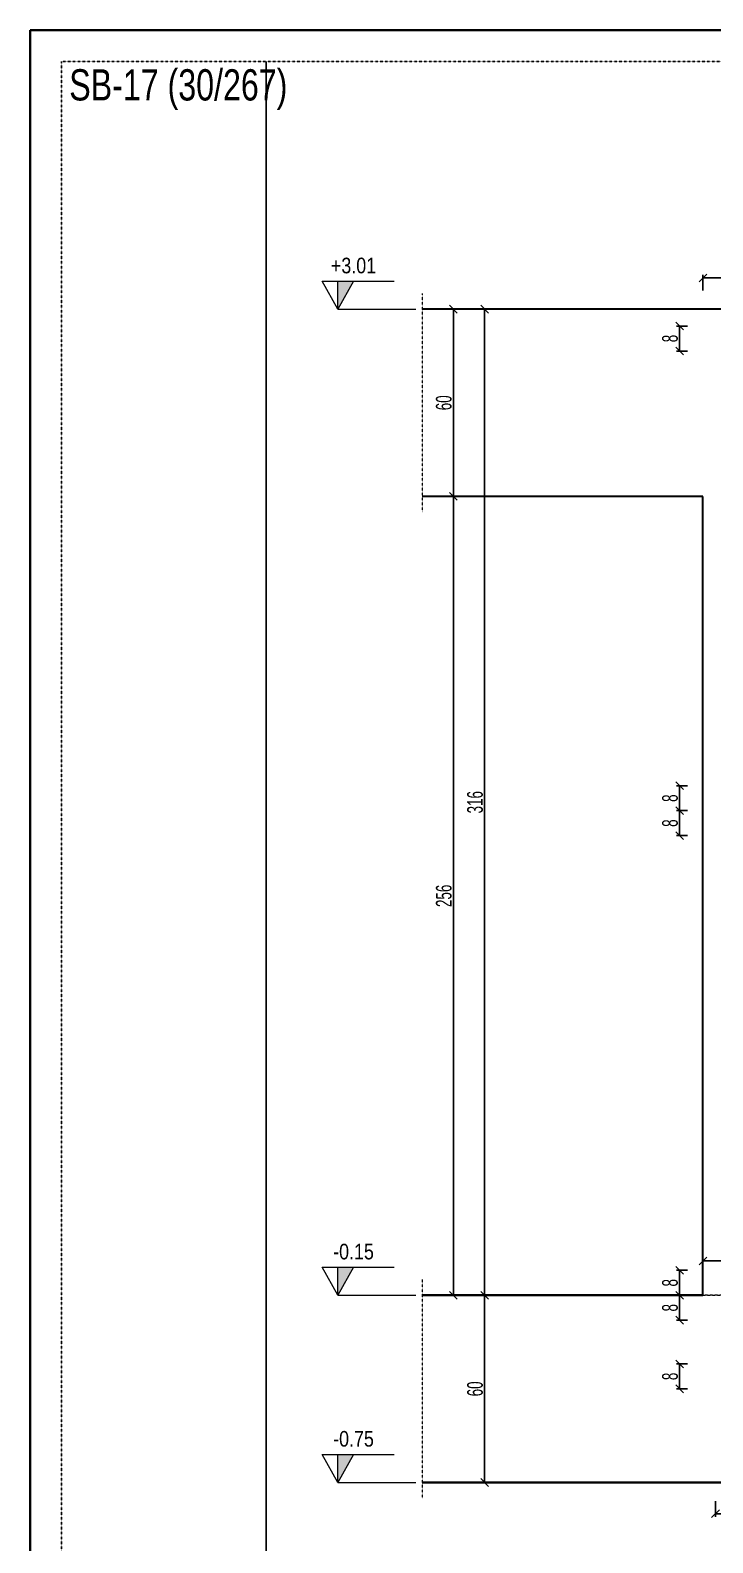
# Model space of a CAD drawing. Header units: millimetres. Extents: x -267 to 94375, y 6431 to 10838.
# Drawn here: x 53847 to 54284, y 7149 to 8119 of the extents above; entities that cross this region are included whole.
import ezdxf
from ezdxf.enums import TextEntityAlignment as Align

# ---------------------------------------------------------------- set-up
doc = ezdxf.new("R2010")
doc.units = ezdxf.units.MM
doc.header["$LTSCALE"] = 0.0001
doc.linetypes.add('DASHED', pattern=[19.05, 12.7, -6.35])
for name, color, linetype, lineweight in [('DETAY ANTET (BEYKENT)', 5, 'Continuous', 40), ('KESIT GORUNUS (BEYKENT)', 253, 'DASHED', 20), ('KESIT SINIRI (BEYKENT)', 241, 'DASHED', 20), ('KIRIS (BEYKENT)', 2, 'Continuous', 30), ('KOLON ISMI (BEYKENT)', 91, 'Continuous', 20), ('KOT CIZGI (BEYKENT)', 120, 'Continuous', 20), ('KOT YAZI (BEYKENT)', 7, 'Continuous', 20), ('OLCU (BEYKENT)', 14, 'Continuous', 20), ('PERDE (BEYKENT)', 6, 'Continuous', 30), ('TEMEL (BEYKENT)', 2, 'Continuous', 35)]:
    doc.layers.add(name, color=color, linetype=linetype, lineweight=lineweight)
doc.styles.add('KLNOLC-25', font='bahnschrift light condensed', dxfattribs={"width": 0.75, "height": 10})
doc.styles.add('KOT (BEYKENT)', font='')
doc.styles.add('YAZI (BEYKENT)', font='')
doc.styles.get('KOT (BEYKENT)').set_extended_font_data('Bahnschrift Light Condensed')
doc.styles.get('YAZI (BEYKENT)').set_extended_font_data('Bahnschrift Light Condensed')
doc.dimstyles.new('KLNOLC-25', dxfattribs={"dimtxt": 10, "dimasz": 5, "dimexe": 2, "dimexo": 2, "dimgap": 1, "dimtad": 1, "dimdec": 1, "dimlfac": 0.5, "dimrnd": 0.5, "dimzin": 12, "dimdsep": 46, "dimtxsty": 'KLNOLC-25', "dimblk": 'OBLIQUE', "dimblk1": 'OBLIQUE', "dimblk2": 'OBLIQUE', "dimcen": 0, "dimclrt": 7, "dimadec": 0, "dimazin": 0, "dimtfac": 1, "dimtdec": 4, "dimtix": 1, "dimtmove": 2, "dimatfit": 3, "dimfxl": 1, "dimtzin": 0, "dimarcsym": 0})

# ---------------------------------------------------------------- blocks, each defined once
blk = doc.blocks.new('_Oblique')
at = {"color": 0, "linetype": 'ByBlock', "lineweight": -2}
blk.add_line((-0.5, -0.5), (0.5, 0.5), dxfattribs=at)
blk = doc.blocks.new('*D929')
at = {"layer": 'DEFPOINTS', "color": 0, "lineweight": -3, "transparency": 16777216}
for p in [(54097.8, 7307.86), (54097.8, 7187.86), (54137.8, 7187.86)]:
    blk.add_point(p, dxfattribs=at)
at = {"layer": 'OLCU (BEYKENT)', "color": 0, "lineweight": -2, "transparency": 16777216}
for p, q in [((54099.8, 7307.86), (54139.8, 7307.86)), ((54137.8, 7307.86), (54137.8, 7187.86)), ((54099.8, 7187.86), (54139.8, 7187.86))]:
    blk.add_line(p, q, dxfattribs=at)
at = {"layer": 'OLCU (BEYKENT)', "color": 0, "lineweight": -2, "transparency": 16777216, "xscale": 5, "yscale": 5, "zscale": 5}
for p, rotation in [((54137.8, 7307.86), 90), ((54137.8, 7187.86), 270)]:
    blk.add_blockref('_Oblique', p, dxfattribs=dict(at, rotation=rotation))
at = {"layer": 'OLCU (BEYKENT)', "color": 7, "transparency": 16777216, "insert": (54131.7, 7247.86), "char_height": 10, "attachment_point": 5, "rotation": 90, "style": 'KLNOLC-25'}
blk.add_mtext('60', dxfattribs=at)
blk = doc.blocks.new('*D930')
at = {"layer": 'DEFPOINTS', "color": 0, "lineweight": -3, "transparency": 16777216}
for p in [(54097.8, 7819.86), (54117.8, 7819.86), (54097.8, 7307.86)]:
    blk.add_point(p, dxfattribs=at)
at = {"layer": 'OLCU (BEYKENT)', "color": 0, "lineweight": -2, "transparency": 16777216}
for p, q in [((54099.8, 7819.86), (54119.8, 7819.86)), ((54117.8, 7307.86), (54117.8, 7819.86)), ((54099.8, 7307.86), (54119.8, 7307.86))]:
    blk.add_line(p, q, dxfattribs=at)
at = {"layer": 'OLCU (BEYKENT)', "color": 0, "lineweight": -2, "transparency": 16777216, "xscale": 5, "yscale": 5, "zscale": 5}
for p, rotation in [((54117.8, 7819.86), 90), ((54117.8, 7307.86), 270)]:
    blk.add_blockref('_Oblique', p, dxfattribs=dict(at, rotation=rotation))
at = {"layer": 'OLCU (BEYKENT)', "color": 7, "transparency": 16777216, "insert": (54111.7, 7563.86), "char_height": 10, "attachment_point": 5, "rotation": 90, "style": 'KLNOLC-25'}
blk.add_mtext('256', dxfattribs=at)
blk = doc.blocks.new('*D931')
at = {"layer": 'DEFPOINTS', "color": 0, "lineweight": -3, "transparency": 16777216}
for p in [(54097.8, 7939.86), (54097.8, 7819.86), (54117.8, 7819.86)]:
    blk.add_point(p, dxfattribs=at)
at = {"layer": 'OLCU (BEYKENT)', "color": 0, "lineweight": -2, "transparency": 16777216}
for p, q in [((54099.8, 7939.86), (54119.8, 7939.86)), ((54117.8, 7939.86), (54117.8, 7819.86)), ((54099.8, 7819.86), (54119.8, 7819.86))]:
    blk.add_line(p, q, dxfattribs=at)
at = {"layer": 'OLCU (BEYKENT)', "color": 0, "lineweight": -2, "transparency": 16777216, "xscale": 5, "yscale": 5, "zscale": 5}
for p, rotation in [((54117.8, 7939.86), 90), ((54117.8, 7819.86), 270)]:
    blk.add_blockref('_Oblique', p, dxfattribs=dict(at, rotation=rotation))
at = {"layer": 'OLCU (BEYKENT)', "color": 7, "transparency": 16777216, "insert": (54111.7, 7879.86), "char_height": 10, "attachment_point": 5, "rotation": 90, "style": 'KLNOLC-25'}
blk.add_mtext('60', dxfattribs=at)
blk = doc.blocks.new('*D932')
at = {"layer": 'DEFPOINTS', "color": 0, "lineweight": -3, "transparency": 16777216}
for p in [(54097.8, 7939.86), (54137.8, 7939.86), (54097.8, 7307.86)]:
    blk.add_point(p, dxfattribs=at)
at = {"layer": 'OLCU (BEYKENT)', "color": 0, "lineweight": -2, "transparency": 16777216}
for p, q in [((54099.8, 7939.86), (54139.8, 7939.86)), ((54137.8, 7307.86), (54137.8, 7939.86)), ((54099.8, 7307.86), (54139.8, 7307.86))]:
    blk.add_line(p, q, dxfattribs=at)
at = {"layer": 'OLCU (BEYKENT)', "color": 0, "lineweight": -2, "transparency": 16777216, "xscale": 5, "yscale": 5, "zscale": 5}
for p, rotation in [((54137.8, 7939.86), 90), ((54137.8, 7307.86), 270)]:
    blk.add_blockref('_Oblique', p, dxfattribs=dict(at, rotation=rotation))
at = {"layer": 'OLCU (BEYKENT)', "color": 7, "transparency": 16777216, "insert": (54131.7, 7623.86), "char_height": 10, "attachment_point": 5, "rotation": 90, "style": 'KLNOLC-25'}
blk.add_mtext('316', dxfattribs=at)
blk = doc.blocks.new('*D933')
at = {"layer": 'DEFPOINTS', "color": 0, "lineweight": -3, "transparency": 16777216}
for p in [(54811.8, 7959.86), (54277.8, 7949.86), (54811.8, 7949.86)]:
    blk.add_point(p, dxfattribs=at)
at = {"layer": 'OLCU (BEYKENT)', "color": 0, "lineweight": -2, "transparency": 16777216}
for p, q in [((54277.8, 7951.86), (54277.8, 7961.86)), ((54277.8, 7959.86), (54811.8, 7959.86)), ((54811.8, 7951.86), (54811.8, 7961.86))]:
    blk.add_line(p, q, dxfattribs=at)
at = {"layer": 'OLCU (BEYKENT)', "color": 0, "lineweight": -2, "transparency": 16777216, "xscale": 5, "yscale": 5, "zscale": 5, "rotation": 180}
blk.add_blockref('_Oblique', (54277.8, 7959.86), dxfattribs=at)
at = {"layer": 'OLCU (BEYKENT)', "color": 0, "lineweight": -2, "transparency": 16777216, "xscale": 5, "yscale": 5, "zscale": 5}
blk.add_blockref('_Oblique', (54811.8, 7959.86), dxfattribs=at)
at = {"layer": 'OLCU (BEYKENT)', "color": 7, "transparency": 16777216, "insert": (54544.8, 7965.97), "char_height": 10, "attachment_point": 5, "style": 'KLNOLC-25'}
blk.add_mtext('267', dxfattribs=at)
blk = doc.blocks.new('*D934')
at = {"layer": 'DEFPOINTS', "color": 0, "lineweight": -3, "transparency": 16777216}
for p in [(54269.8, 7323.86), (54262.8, 7307.86), (54269.8, 7307.86)]:
    blk.add_point(p, dxfattribs=at)
at = {"layer": 'OLCU (BEYKENT)', "color": 0, "lineweight": -2, "transparency": 16777216}
for p, q in [((54267.8, 7323.86), (54260.8, 7323.86)), ((54262.8, 7323.86), (54262.8, 7307.86)), ((54267.8, 7307.86), (54260.8, 7307.86))]:
    blk.add_line(p, q, dxfattribs=at)
at = {"layer": 'OLCU (BEYKENT)', "color": 0, "lineweight": -2, "transparency": 16777216, "xscale": 5, "yscale": 5, "zscale": 5}
for p, rotation in [((54262.8, 7323.86), 90), ((54262.8, 7307.86), 270)]:
    blk.add_blockref('_Oblique', p, dxfattribs=dict(at, rotation=rotation))
at = {"layer": 'OLCU (BEYKENT)', "color": 7, "transparency": 16777216, "insert": (54256.7, 7315.86), "char_height": 10, "attachment_point": 5, "rotation": 90, "style": 'KLNOLC-25'}
blk.add_mtext('8', dxfattribs=at)
blk = doc.blocks.new('*D935')
at = {"layer": 'DEFPOINTS', "color": 0, "lineweight": -3, "transparency": 16777216}
for p in [(54262.8, 7929.06), (54269.8, 7929.06), (54269.8, 7913.06)]:
    blk.add_point(p, dxfattribs=at)
at = {"layer": 'OLCU (BEYKENT)', "color": 0, "lineweight": -2, "transparency": 16777216}
for p, q in [((54267.8, 7929.06), (54260.8, 7929.06)), ((54262.8, 7913.06), (54262.8, 7929.06)), ((54267.8, 7913.06), (54260.8, 7913.06))]:
    blk.add_line(p, q, dxfattribs=at)
at = {"layer": 'OLCU (BEYKENT)', "color": 0, "lineweight": -2, "transparency": 16777216, "xscale": 5, "yscale": 5, "zscale": 5}
for p, rotation in [((54262.8, 7929.06), 90), ((54262.8, 7913.06), 270)]:
    blk.add_blockref('_Oblique', p, dxfattribs=dict(at, rotation=rotation))
at = {"layer": 'OLCU (BEYKENT)', "color": 7, "transparency": 16777216, "insert": (54256.7, 7921.06), "char_height": 10, "attachment_point": 5, "rotation": 90, "style": 'KLNOLC-25'}
blk.add_mtext('8', dxfattribs=at)
blk = doc.blocks.new('*D936')
at = {"layer": 'DEFPOINTS', "color": 0, "lineweight": -3, "transparency": 16777216}
for p in [(54269.8, 7618.46), (54262.8, 7602.46), (54269.8, 7602.46)]:
    blk.add_point(p, dxfattribs=at)
at = {"layer": 'OLCU (BEYKENT)', "color": 0, "lineweight": -2, "transparency": 16777216}
for p, q in [((54267.8, 7618.46), (54260.8, 7618.46)), ((54262.8, 7618.46), (54262.8, 7602.46)), ((54267.8, 7602.46), (54260.8, 7602.46))]:
    blk.add_line(p, q, dxfattribs=at)
at = {"layer": 'OLCU (BEYKENT)', "color": 0, "lineweight": -2, "transparency": 16777216, "xscale": 5, "yscale": 5, "zscale": 5}
for p, rotation in [((54262.8, 7618.46), 90), ((54262.8, 7602.46), 270)]:
    blk.add_blockref('_Oblique', p, dxfattribs=dict(at, rotation=rotation))
at = {"layer": 'OLCU (BEYKENT)', "color": 7, "transparency": 16777216, "insert": (54256.7, 7610.46), "char_height": 10, "attachment_point": 5, "rotation": 90, "style": 'KLNOLC-25'}
blk.add_mtext('8', dxfattribs=at)
blk = doc.blocks.new('*D937')
at = {"layer": 'DEFPOINTS', "color": 0, "lineweight": -3, "transparency": 16777216}
for p in [(54269.8, 7634.46), (54262.8, 7618.46), (54269.8, 7618.46)]:
    blk.add_point(p, dxfattribs=at)
at = {"layer": 'OLCU (BEYKENT)', "color": 0, "lineweight": -2, "transparency": 16777216}
for p, q in [((54267.8, 7634.46), (54260.8, 7634.46)), ((54262.8, 7634.46), (54262.8, 7618.46)), ((54267.8, 7618.46), (54260.8, 7618.46))]:
    blk.add_line(p, q, dxfattribs=at)
at = {"layer": 'OLCU (BEYKENT)', "color": 0, "lineweight": -2, "transparency": 16777216, "xscale": 5, "yscale": 5, "zscale": 5}
for p, rotation in [((54262.8, 7634.46), 90), ((54262.8, 7618.46), 270)]:
    blk.add_blockref('_Oblique', p, dxfattribs=dict(at, rotation=rotation))
at = {"layer": 'OLCU (BEYKENT)', "color": 7, "transparency": 16777216, "insert": (54256.7, 7626.46), "char_height": 10, "attachment_point": 5, "rotation": 90, "style": 'KLNOLC-25'}
blk.add_mtext('8', dxfattribs=at)
blk = doc.blocks.new('*D938')
at = {"layer": 'DEFPOINTS', "color": 0, "lineweight": -3, "transparency": 16777216}
for p in [(54277.8, 7339.86), (54397.8, 7339.86), (54277.8, 7329.86)]:
    blk.add_point(p, dxfattribs=at)
at = {"layer": 'OLCU (BEYKENT)', "color": 0, "lineweight": -2, "transparency": 16777216}
for p, q in [((54277.8, 7337.86), (54277.8, 7327.86)), ((54397.8, 7329.86), (54277.8, 7329.86)), ((54397.8, 7337.86), (54397.8, 7327.86))]:
    blk.add_line(p, q, dxfattribs=at)
at = {"layer": 'OLCU (BEYKENT)', "color": 0, "lineweight": -2, "transparency": 16777216, "xscale": 5, "yscale": 5, "zscale": 5, "rotation": 180}
blk.add_blockref('_Oblique', (54277.8, 7329.86), dxfattribs=at)
at = {"layer": 'OLCU (BEYKENT)', "color": 0, "lineweight": -2, "transparency": 16777216, "xscale": 5, "yscale": 5, "zscale": 5}
blk.add_blockref('_Oblique', (54397.8, 7329.86), dxfattribs=at)
at = {"layer": 'OLCU (BEYKENT)', "color": 7, "transparency": 16777216, "insert": (54337.8, 7335.97), "char_height": 10, "attachment_point": 5, "style": 'KLNOLC-25'}
blk.add_mtext('60', dxfattribs=at)
blk = doc.blocks.new('*D940')
at = {"layer": 'DEFPOINTS', "color": 0, "lineweight": -3, "transparency": 16777216}
for p in [(54269.8, 7263.86), (54262.8, 7247.86), (54269.8, 7247.86)]:
    blk.add_point(p, dxfattribs=at)
at = {"layer": 'OLCU (BEYKENT)', "color": 0, "lineweight": -2, "transparency": 16777216}
for p, q in [((54267.8, 7263.86), (54260.8, 7263.86)), ((54262.8, 7263.86), (54262.8, 7247.86)), ((54267.8, 7247.86), (54260.8, 7247.86))]:
    blk.add_line(p, q, dxfattribs=at)
at = {"layer": 'OLCU (BEYKENT)', "color": 0, "lineweight": -2, "transparency": 16777216, "xscale": 5, "yscale": 5, "zscale": 5}
for p, rotation in [((54262.8, 7263.86), 90), ((54262.8, 7247.86), 270)]:
    blk.add_blockref('_Oblique', p, dxfattribs=dict(at, rotation=rotation))
at = {"layer": 'OLCU (BEYKENT)', "color": 7, "transparency": 16777216, "insert": (54256.7, 7255.86), "char_height": 10, "attachment_point": 5, "rotation": 90, "style": 'KLNOLC-25'}
blk.add_mtext('8', dxfattribs=at)
blk = doc.blocks.new('*D941')
at = {"layer": 'DEFPOINTS', "color": 0, "lineweight": -3, "transparency": 16777216}
for p in [(54262.8, 7307.86), (54269.8, 7307.86), (54269.8, 7291.86)]:
    blk.add_point(p, dxfattribs=at)
at = {"layer": 'OLCU (BEYKENT)', "color": 0, "lineweight": -2, "transparency": 16777216}
for p, q in [((54267.8, 7307.86), (54260.8, 7307.86)), ((54262.8, 7291.86), (54262.8, 7307.86)), ((54267.8, 7291.86), (54260.8, 7291.86))]:
    blk.add_line(p, q, dxfattribs=at)
at = {"layer": 'OLCU (BEYKENT)', "color": 0, "lineweight": -2, "transparency": 16777216, "xscale": 5, "yscale": 5, "zscale": 5}
for p, rotation in [((54262.8, 7307.86), 90), ((54262.8, 7291.86), 270)]:
    blk.add_blockref('_Oblique', p, dxfattribs=dict(at, rotation=rotation))
at = {"layer": 'OLCU (BEYKENT)', "color": 7, "transparency": 16777216, "insert": (54256.7, 7299.86), "char_height": 10, "attachment_point": 5, "rotation": 90, "style": 'KLNOLC-25'}
blk.add_mtext('8', dxfattribs=at)
blk = doc.blocks.new('*D943')
at = {"layer": 'DEFPOINTS', "color": 0, "lineweight": -3, "transparency": 16777216}
for p in [(54285.8, 7177.86), (54313.8, 7177.86), (54313.8, 7167.86)]:
    blk.add_point(p, dxfattribs=at)
at = {"layer": 'OLCU (BEYKENT)', "color": 0, "lineweight": -2, "transparency": 16777216}
for p, q in [((54285.8, 7175.86), (54285.8, 7165.86)), ((54313.8, 7175.86), (54313.8, 7165.86)), ((54285.8, 7167.86), (54313.8, 7167.86))]:
    blk.add_line(p, q, dxfattribs=at)
at = {"layer": 'OLCU (BEYKENT)', "color": 0, "lineweight": -2, "transparency": 16777216, "xscale": 5, "yscale": 5, "zscale": 5, "rotation": 180}
blk.add_blockref('_Oblique', (54285.8, 7167.86), dxfattribs=at)
at = {"layer": 'OLCU (BEYKENT)', "color": 0, "lineweight": -2, "transparency": 16777216, "xscale": 5, "yscale": 5, "zscale": 5}
blk.add_blockref('_Oblique', (54313.8, 7167.86), dxfattribs=at)
at = {"layer": 'OLCU (BEYKENT)', "color": 7, "transparency": 16777216, "insert": (54299.8, 7173.87), "char_height": 10, "attachment_point": 5, "style": 'KLNOLC-25'}
blk.add_mtext('14', dxfattribs=at)

msp = doc.modelspace()

# ---------------------------------------------------------------- linework, layer by layer
at = {"layer": 'DETAY ANTET (BEYKENT)'}
msp.add_lwpolyline([(53846.58, 8118.64), (55156.8, 8118.64), (55156.8, 6698.64), (53846.58, 6698.64), (53846.58, 8118.64)], close=True, dxfattribs=at)
at = {"layer": 'DETAY ANTET (BEYKENT)', "color": 7, "linetype": 'DASHED', "lineweight": -3, "ltscale": 2}
for points in [[(53866.58, 8098.64), (55136.8, 8098.64), (55136.8, 6718.64), (53866.58, 6718.64)], [(53997.8, 8098.64), (53997.8, 6718.64)]]:
    msp.add_lwpolyline(points, close=True, dxfattribs=at)
at = {"layer": 'KESIT GORUNUS (BEYKENT)'}
for p, q in [((54277.8, 7307.86), (54811.8, 7307.86)), ((54811.8, 7307.86), (54277.8, 7307.86))]:
    msp.add_line(p, q, dxfattribs=at)
at = {"layer": 'KESIT SINIRI (BEYKENT)'}
for p, q in [((54097.8, 7949.86), (54097.8, 7809.86)), ((54097.8, 7317.86), (54097.8, 7177.86))]:
    msp.add_line(p, q, dxfattribs=at)
at = {"layer": 'KIRIS (BEYKENT)'}
for p, q in [((55116.8, 7939.86), (54097.8, 7939.86)), ((54277.8, 7819.86), (54097.8, 7819.86))]:
    msp.add_line(p, q, dxfattribs=at)
at = {"layer": 'KOT CIZGI (BEYKENT)'}
for p, q in [((54043.8, 7939.86), (54093.8, 7939.86)), ((54043.8, 7307.86), (54093.8, 7307.86)), ((54043.8, 7187.86), (54093.8, 7187.86))]:
    msp.add_line(p, q, dxfattribs=at)
for points in [[(54043.8, 7939.86), (54043.8, 7957.86), (54053.8, 7957.86), (54043.8, 7939.86), (54033.8, 7957.86), (54079.8, 7957.86)], [(54043.8, 7307.86), (54043.8, 7325.86), (54053.8, 7325.86), (54043.8, 7307.86), (54033.8, 7325.86), (54079.8, 7325.86)], [(54043.8, 7187.86), (54043.8, 7205.86), (54053.8, 7205.86), (54043.8, 7187.86), (54033.8, 7205.86), (54079.8, 7205.86)]]:
    msp.add_lwpolyline(points, dxfattribs=at)
for points in [[(54043.8, 7939.86), (54043.8, 7957.86), (54053.8, 7957.86)], [(54043.8, 7307.86), (54043.8, 7325.86), (54053.8, 7325.86)], [(54043.8, 7187.86), (54043.8, 7205.86), (54053.8, 7205.86)]]:
    msp.add_solid(points, dxfattribs=at)
at = {"layer": 'PERDE (BEYKENT)'}
msp.add_line((54277.8, 7307.86), (54277.8, 7819.86), dxfattribs=at)
at = {"layer": 'TEMEL (BEYKENT)'}
for p, q in [((54097.8, 7307.86), (54277.8, 7307.86)), ((54097.8, 7187.86), (55116.8, 7187.86))]:
    msp.add_line(p, q, dxfattribs=at)

# ---------------------------------------------------------------- texts
at = {"layer": 'KOLON ISMI (BEYKENT)', "style": 'YAZI (BEYKENT)', "width": 0.9}
msp.add_text('SB-17 (30/267)', height=20, dxfattribs=at).set_placement((53871.58, 8073.64))
at = {"layer": 'KOT YAZI (BEYKENT)', "style": 'KOT (BEYKENT)'}
for s, p in [('+3.01', (54053.8, 7967.86)), ('-0.15', (54053.8, 7335.86)), ('-0.75', (54053.8, 7215.86))]:
    msp.add_text(s, height=10, dxfattribs=at).set_placement(p, align=Align.MIDDLE_CENTER)

# ---------------------------------------------------------------- dimensions: what is measured, and where the dimension line sits
at = {"layer": 'OLCU (BEYKENT)'}
for base, p1, p2, picture, middle in [((54811.8, 7959.86), (54277.8, 7949.86), (54811.8, 7949.86), '*D933', (54544.8, 7965.97)), ((54277.8, 7329.86), (54397.8, 7339.86), (54277.8, 7339.86), '*D938', (54337.8, 7335.97)), ((54313.8, 7167.86), (54285.8, 7177.86), (54313.8, 7177.86), '*D943', (54299.8, 7173.87))]:
    dim = msp.add_linear_dim(base=base, p1=p1, p2=p2, dimstyle='KLNOLC-25', dxfattribs=at)
    dim.commit()
    dim.dimension.update_dxf_attribs({"geometry": picture, "text_midpoint": middle})
for base, p1, p2, picture, middle in [((54117.8, 7819.86), (54097.8, 7939.86), (54097.8, 7819.86), '*D931', (54111.7, 7879.86)), ((54137.8, 7939.86), (54097.8, 7307.86), (54097.8, 7939.86), '*D932', (54131.7, 7623.86)), ((54262.8, 7929.06), (54269.8, 7913.06), (54269.8, 7929.06), '*D935', (54256.7, 7921.06)), ((54117.8, 7819.86), (54097.8, 7307.86), (54097.8, 7819.86), '*D930', (54111.7, 7563.86)), ((54262.8, 7618.46), (54269.8, 7634.46), (54269.8, 7618.46), '*D937', (54256.7, 7626.46)), ((54262.8, 7602.46), (54269.8, 7618.46), (54269.8, 7602.46), '*D936', (54256.7, 7610.46)), ((54262.8, 7307.86), (54269.8, 7323.86), (54269.8, 7307.86), '*D934', (54256.7, 7315.86)), ((54137.8, 7187.86), (54097.8, 7307.86), (54097.8, 7187.86), '*D929', (54131.7, 7247.86)), ((54262.8, 7307.86), (54269.8, 7291.86), (54269.8, 7307.86), '*D941', (54256.7, 7299.86)), ((54262.8, 7247.86), (54269.8, 7263.86), (54269.8, 7247.86), '*D940', (54256.7, 7255.86))]:
    dim = msp.add_linear_dim(base=base, p1=p1, p2=p2, angle=90, dimstyle='KLNOLC-25', dxfattribs=at)
    dim.commit()
    dim.dimension.update_dxf_attribs({"geometry": picture, "text_midpoint": middle})

doc.saveas('drawing.dxf')
